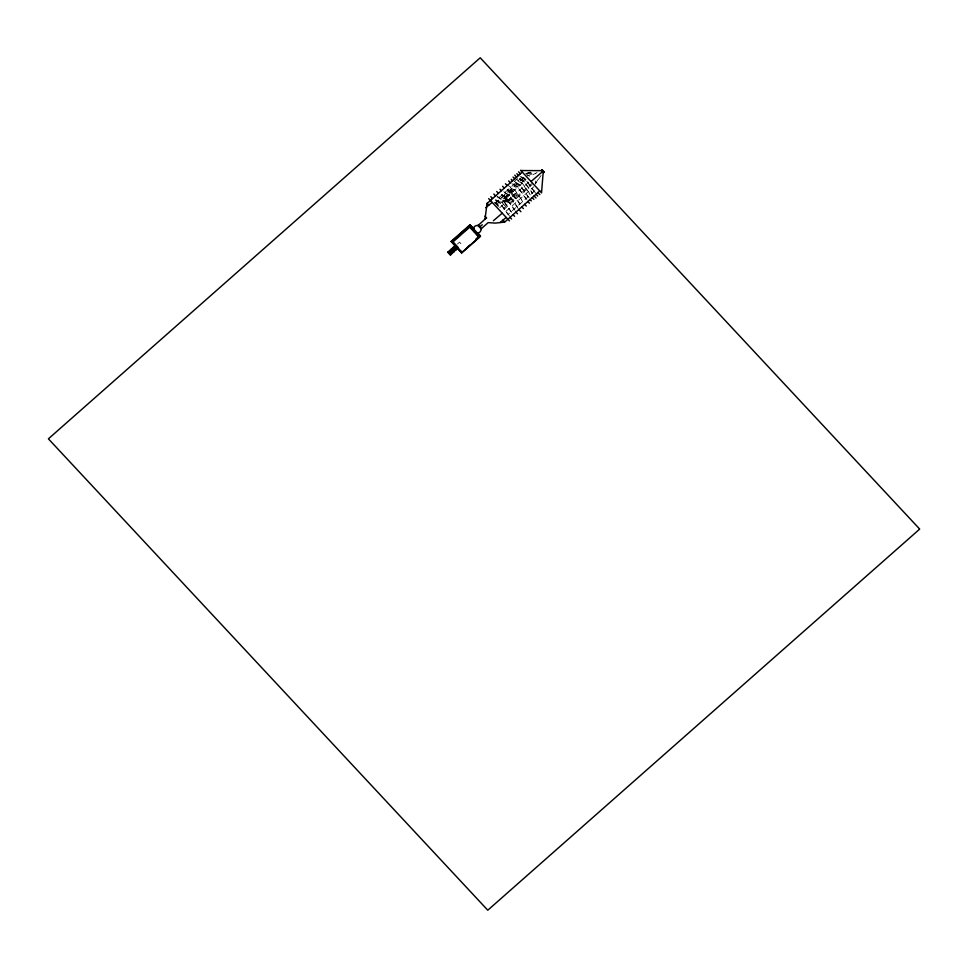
<?xml version="1.0" encoding="UTF-8"?>
<svg xmlns="http://www.w3.org/2000/svg" width="968" height="968" viewBox="0 0 968 968"><rect width="100%" height="100%" fill="white"/><g stroke="black" fill="none" stroke-linecap="round" stroke-linejoin="round"><path stroke-width="0.73" stroke-dasharray="4.84 3.63" d="M541.088 175.511L535.268 183.956L535.461 180.943M509.059 199.553L508.732 200.207L509.349 200.061M505.695 199.42L508.381 202.469M504.691 200.812L506.107 200.497M504.909 200.763L505.865 201.864L506.107 200.473M509.083 200.231L508.938 200.11M535.268 183.956L538.728 178.281M506.107 201.647L505.223 200.678C503.711 200.388 505.465 202.602 506.179 201.465M514.02 181.742L518.122 178.124M521.74 177.543L495.676 200.545L500.129 203.413L508.006 214.509L535.982 189.825M494.781 203.244L524.898 176.672L522.986 178.354M495.289 203.57L525.406 176.999M510.015 191.107C514.02 194.883 507.426 190.551 511.588 189.498L513.125 191.434L511.588 189.498M510.814 191.023C510.378 189.111 512.241 191.737 513.028 191.047M496.644 204.442L526.749 177.87M508.539 194.266L504.485 198.464L508.539 194.266L512.108 198.367L507.764 201.937M504.389 198.367L508.624 194.628M511.588 191.991L512.641 191.482L511.455 192.656M504.933 198.803L509.301 195.342M506.421 198.222L507.813 199.686L506.809 200.57M505.695 199.577L506.518 198.089M505.877 199.42L508.575 202.312L504.812 205.615L502.102 202.627L506.482 198.755M502.126 202.723L506.627 198.912M506.01 199.602L506.772 199.069M506.857 199.154L506.167 199.759L507.002 199.311M506.385 200.001L507.147 199.468M504.957 201.586L505.913 200.727L505.114 201.755M506.53 200.158L507.292 199.626M506.675 200.316L507.438 199.783L506.337 198.597M457.404 244.033L459.498 242.169L460.925 243.754L459.498 242.169M505.55 201.029L505.429 201.84L504.981 200.921M516.755 195.342L515.17 193.285L513.633 195.221M507.111 201.175L511.358 197.557M499.706 207.733L529.823 181.161M507.776 202.009L512.024 198.246M515.218 195.923L516.295 195.354M503.578 208.265L531.553 183.593M504.062 209.33L532.194 184.501M505.828 211.435L533.804 186.763M525.576 173.562L529.847 176.382L537.24 172.401M527.04 175.982L534.808 172.957M526.882 173.212L530.779 172.147M526.41 173.393L531.831 172.316M527.064 173.538L535.957 173.429M520.022 176.442L526.193 180.411L534.07 191.507M519.828 179.225L524.293 182.093L532.158 193.189M517.928 180.907L522.381 183.775L530.258 194.871M514.988 181.802L520.034 185.045L530.452 199.71M515.738 182.843L520.191 185.711L528.068 196.806M511.83 183.678L518.001 187.647L525.878 198.743M510.342 187.598L514.807 190.466L522.672 201.562M519.792 204.103L511.927 193.007L507.462 190.139L517.614 201.042M503.771 191.688L508.817 194.931L517.481 206.934M504.522 192.741L508.986 195.609L518.146 208.507M501.581 195.33L506.034 198.198L513.911 209.294M496.983 196.782L503.154 200.751L511.031 211.847M521.449 176.721L526.035 179.746L536.841 194.858M514.189 177.809L522.224 183.109L531.371 195.899M513.246 183.944L517.844 186.981L526.858 199.589M506.615 184.501L514.637 189.801L523.785 202.59M507.171 189.317L511.757 192.342L520.07 203.97M501.291 194.507L505.877 197.532L515.024 210.322M497.249 196.298L502.997 200.086L513.778 215.174M495.386 199.723L499.972 202.748L510.753 217.836M494.382 202.373L497.83 204.635L500.311 208.12M519.453 178.306L524.136 181.427L532.606 193.225M511.382 190.527L512.205 191.337M508.72 190.95L516.017 198.779M506.397 198.186L507.813 199.686M506.167 198.755L507.426 199.94M505.986 198.9L507.256 200.098M505.901 198.984L507.087 200.243M505.574 199.226L508.575 202.312M504.304 198.004L508.357 202.373M498.266 206.474L495.967 204.006L497.988 205.313L526.035 179.746M506.881 200.933L505.114 198.96M524.136 181.427L524.293 182.093M522.224 183.109L522.381 183.775M520.034 185.045L520.191 185.711M517.844 186.981L518.001 187.647M514.637 189.801L514.807 190.466M511.757 192.342L511.927 193.007M511.443 197.629L507.111 201.029M508.817 194.931L508.986 195.609M505.877 197.532L506.034 198.198M502.997 200.086L503.154 200.751M499.972 202.748L500.129 203.413M497.83 204.635L498.181 206.087"/><path stroke-width="1.45" d="M487.037 203.256L485.041 219.107M520.675 170.32L541.535 192.874L543.181 172.461M455.033 245.799L447.785 252.2L450.41 255.02L455.033 245.799L451.185 241.383L470.012 224.77L473.8 228.835M492.083 202.433L485.815 207.709M451.282 241.77L470.097 225.157L480.527 236.349L461.7 252.963L451.185 241.383M478.918 236.434L476.099 233.409L479.124 237.281L462.075 252.309L452.673 242.218L452.443 241.274L469.48 226.246L474.187 231.292M452.467 241.383L469.504 226.343L473.267 230.384M452.673 242.218L469.71 227.177L469.48 226.246M477.986 225.326L480.515 227.177L481.132 229.065A3.945 3.824 -13.5 0 1 477.03 233.119A3.945 3.824 -13.5 0 1 473.291 228.859A3.945 3.824 -13.5 0 1 478.035 225.544L486.505 217.812M520.724 170.537L541.342 170.658L542.165 169.787L544.089 171.917L543.242 172.679M448.438 252.902L455.988 245.92M449.104 253.616L456.351 247.215M456.424 247.481L456.836 246.828M482.294 224.794L479.535 226.972M543.229 171.009L531.069 181.488M457.114 247.13L456.654 247.542M450.41 255.02L457.574 248.232L461.7 252.963M478.035 225.544L481.12 228.835L488.162 222.616L495.459 223.1L504.727 222.071L539.817 190.865M502.174 213.25L493.402 220.728M475.724 239.253L477.829 237.281M467.145 247.687L470.472 244.747M476.002 239.87L480.43 235.962L477.587 232.901M506.119 217.485L500.166 222.483M919.6 529.169L487.787 910.21L48.4 438.831L480.213 57.79L919.552 528.939M447.785 252.2L457.658 248.619M541.753 170.15L544.089 171.917M541.79 170.271L543.677 172.292M486.565 218.03L484.968 216.167M469.71 227.177L479.124 237.281M452.443 241.274L458.118 247.433M453.218 247.409L455.843 250.228M451.403 249.006L454.04 251.825M449.6 250.603L452.225 253.422M539.805 194.58L537.905 192.547M537.676 196.02L536.006 194.229M535.994 197.944L534.094 195.911M533.864 199.384L532.182 197.593M531.311 200.933L529.992 199.529M522.333 172.11L487.086 203.474L488.755 205.107M529.472 203.256L527.802 201.453M520.433 173.792L518.582 171.808M526.277 206.075L524.608 204.284M518.521 175.474L516.864 173.696M516.622 177.156L514.77 175.172M523.398 208.616L521.728 206.825M514.71 178.838L513.04 177.059M520.941 211.738L518.788 209.415M512.52 180.774L511.201 179.358M510.33 182.71L508.66 180.919M517.517 213.807L515.847 212.016M507.135 185.529L505.465 183.751M514.613 216.336L512.955 214.557M504.255 188.07L502.586 186.279M511.588 218.998L509.93 217.219M509.446 220.886L488.646 198.585M501.315 190.672L499.996 189.256M498.363 193.261L496.705 191.482M504.679 221.866L502.961 220.014M495.483 195.814L493.813 194.023M492.458 198.476L490.788 196.686M461.857 251.377L462.075 252.309M473.231 228.037A3.945 3.824 -13.5 0 0 473.763 230.916L473.715 230.42A3.219 3.122 -13.5 0 1 473.63 228.037M473.788 230.686A3.219 3.122 -13.5 0 1 473.691 228.303"/></g></svg>
